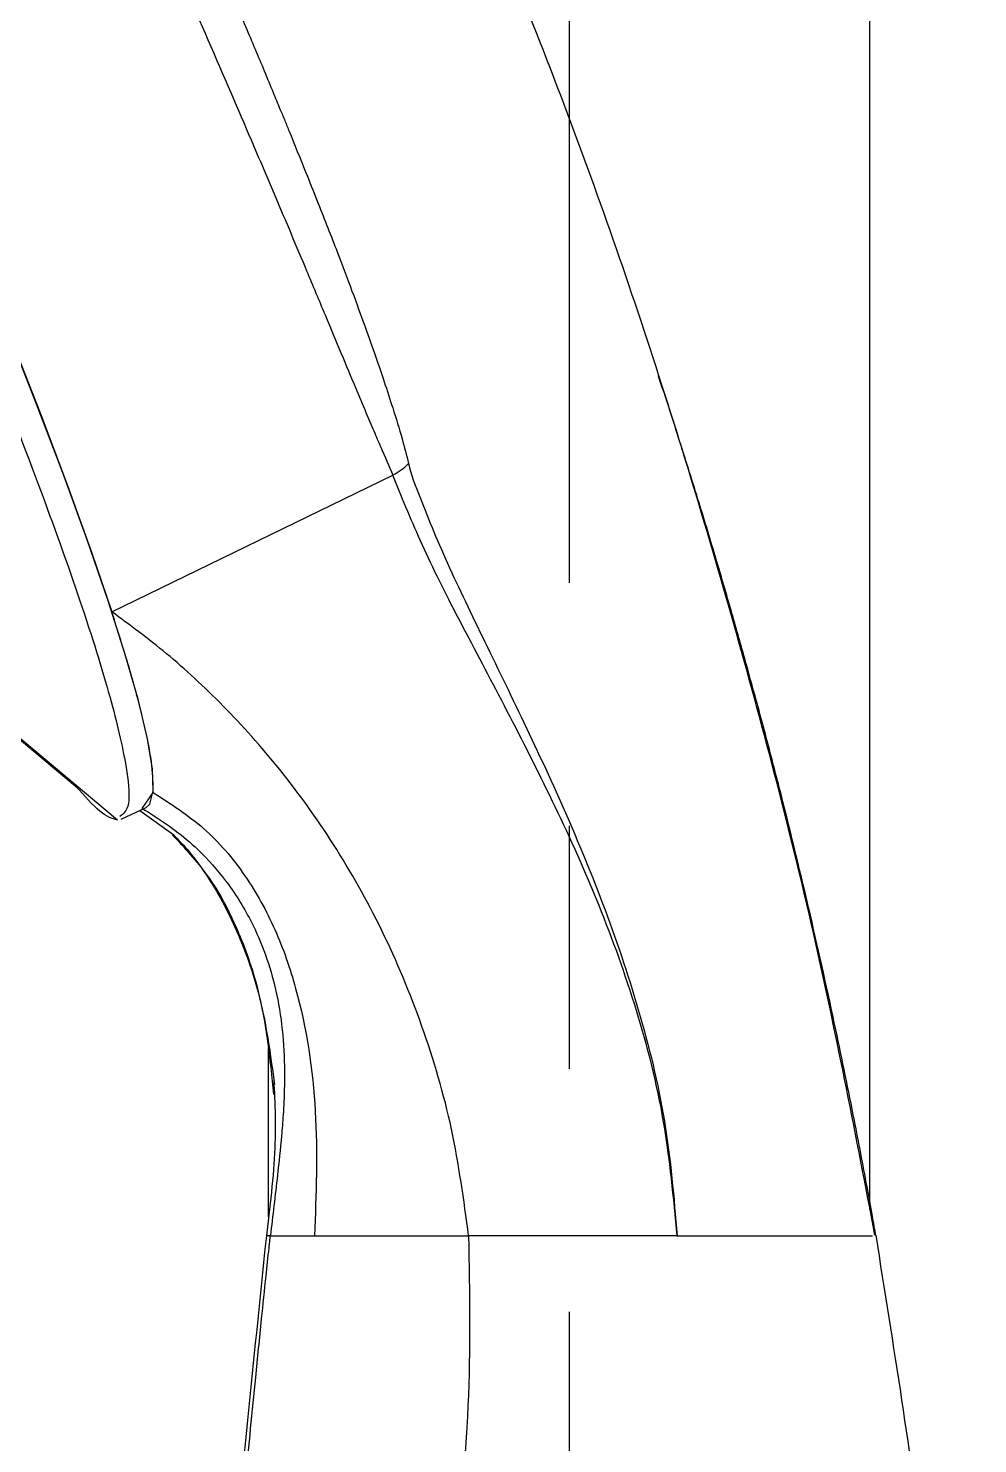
# Model space of a CAD drawing. Header units: millimetres. Extents: x 14183 to 14777, y -4239 to -3399.
# Drawn here: x 14656.47 to 14665.15, y -3757.37 to -3744.42 of the extents above; entities that cross this region are included whole.
import ezdxf

# ---------------------------------------------------------------- set-up
doc = ezdxf.new("R2010")
doc.units = ezdxf.units.MM
doc.header["$LTSCALE"] = 0.1
doc.linetypes.add('CENTER2', pattern=[28.575, 19.05, -3.175, 3.175, -3.175])
doc.linetypes.add('HIDDENX2', pattern=[19.05, 12.7, -6.35])
doc.layers.get('0').update_dxf_attribs({"lineweight": 15})
doc.layers.add('HIDDEN', color=8, linetype='HIDDENX2')

msp = doc.modelspace()

# ---------------------------------------------------------------- linework, layer by layer
at = {"linetype": 'Continuous', "lineweight": 25}
for p, q in [((14664.164, -3755.228), (14664.164, -3732.524)), ((14657.234, -3749.758), (14659.804, -3748.509)), ((14659.861, -3748.652), (14659.804, -3748.509)), ((14656.2, -3750.764), (14656.919, -3751.367)), ((14657.286, -3751.664), (14656.323, -3750.856)), ((14657.513, -3751.557), (14657.611, -3751.411)), ((14657.319, -3751.656), (14657.547, -3751.55)), ((14657.49, -3751.577), (14657.8, -3751.799)), ((14658.664, -3753.743), (14658.664, -3755.289)), ((14658.684, -3755.465), (14658.654, -3755.465)), ((14664.179, -3755.465), (14664.187, -3755.465))]:
    msp.add_line(p, q, dxfattribs=at)
at = {"linetype": 'Continuous', "lineweight": 25, "flags": 128}
for points in [[(14657.547, -3751.55), (14657.582, -3751.517), (14657.613, -3751.397), (14657.605, -3751.198), (14657.56, -3750.922), (14657.477, -3750.571), (14657.357, -3750.148), (14657.201, -3749.657), (14657.01, -3749.102), (14656.787, -3748.488), (14656.532, -3747.82), (14656.249, -3747.103), (14655.939, -3746.344), (14655.605, -3745.55), (14655.25, -3744.726), (14654.878, -3743.881)], [(14654.93, -3743.997), (14655.303, -3744.847), (14655.657, -3745.672), (14655.99, -3746.468), (14656.298, -3747.225), (14656.578, -3747.939), (14656.83, -3748.603), (14657.049, -3749.212), (14657.234, -3749.759)]]:
    msp.add_lwpolyline(points, dxfattribs=at)
at = {"linetype": 'Continuous', "lineweight": 25}
for points, knots in [([(14648.556, -3732.856), (14648.605, -3732.872), (14648.703, -3732.903), (14648.964, -3733.179), (14649.337, -3733.68), (14649.839, -3734.463), (14650.433, -3735.475), (14651.093, -3736.669), (14651.81, -3738.034), (14652.552, -3739.506), (14653.312, -3741.069), (14654.054, -3742.652), (14654.771, -3744.238), (14655.428, -3745.755), (14656.02, -3747.185), (14656.519, -3748.463), (14656.922, -3749.575), (14657.208, -3750.472), (14657.369, -3751.136), (14657.414, -3751.552), (14657.34, -3751.607), (14657.307, -3751.631)], [0, 0, 0, 0, 0.04229, 0.08533, 0.138911, 0.194045, 0.247626, 0.302761, 0.356342, 0.411476, 0.465057, 0.520191, 0.573772, 0.628906, 0.682487, 0.737622, 0.791202, 0.846337, 0.899918, 0.955052, 1, 1, 1, 1]), ([(14664.211, -3755.459), (14664.039, -3754.563), (14663.689, -3752.736), (14662.983, -3750.028), (14662.177, -3747.344), (14661.239, -3744.701), (14660.139, -3742.1), (14659.335, -3740.386), (14658.934, -3739.529)], [0, 0, 0, 0, 0.161231, 0.328897, 0.496566, 0.664358, 0.832208, 1, 1, 1, 1]), ([(14656.87, -3740.841), (14656.903, -3740.914), (14656.972, -3741.061), (14657.074, -3741.282), (14657.177, -3741.506), (14657.28, -3741.733), (14657.384, -3741.962), (14657.489, -3742.194), (14657.593, -3742.427), (14657.724, -3742.718), (14657.87, -3743.048), (14658.034, -3743.424), (14658.199, -3743.801), (14658.37, -3744.203), (14658.544, -3744.61), (14658.676, -3744.928), (14658.763, -3745.141), (14658.812, -3745.256), (14658.891, -3745.453), (14658.992, -3745.7), (14659.136, -3746.062), (14659.28, -3746.428), (14659.426, -3746.813), (14659.546, -3747.141), (14659.644, -3747.416), (14659.728, -3747.662), (14659.809, -3747.913), (14659.886, -3748.162), (14659.929, -3748.328), (14659.948, -3748.403)], [0, 0, 0, 0, 0.025218, 0.050773, 0.076667, 0.102897, 0.129466, 0.156372, 0.183616, 0.211199, 0.258773, 0.300472, 0.345268, 0.395425, 0.447525, 0.497663, 0.51622, 0.529489, 0.542856, 0.592793, 0.628097, 0.690179, 0.74573, 0.794746, 0.837227, 0.873175, 0.912167, 0.960366, 1, 1, 1, 1]), ([(14656.529, -3741.01), (14656.775, -3741.545), (14657.27, -3742.618), (14657.883, -3743.998), (14658.364, -3745.104), (14658.716, -3745.93), (14658.982, -3746.56), (14659.181, -3747.036), (14659.329, -3747.391), (14659.453, -3747.687), (14659.551, -3747.921), (14659.628, -3748.101), (14659.711, -3748.294), (14659.767, -3748.425), (14659.804, -3748.509)], [0, 0, 0, 0, 0.182034, 0.364993, 0.484568, 0.592332, 0.688285, 0.747635, 0.802681, 0.853427, 0.89263, 0.922646, 0.949828, 1, 1, 1, 1]), ([(14664.219, -3755.465), (14664.209, -3755.406), (14664.182, -3755.256), (14664.118, -3754.904), (14664.01, -3754.335), (14663.84, -3753.506), (14663.619, -3752.511), (14663.404, -3751.625), (14663.235, -3750.974), (14663.124, -3750.56), (14663.017, -3750.171), (14662.895, -3749.74), (14662.756, -3749.265), (14662.6, -3748.748), (14662.423, -3748.19), (14662.3, -3747.801), (14662.23, -3747.6), (14662.23, -3747.597)], [0, 0, 0, 0, 0.022347, 0.056133, 0.132143, 0.236276, 0.368532, 0.508456, 0.572998, 0.617029, 0.666669, 0.721923, 0.782789, 0.849267, 0.921358, 0.999063, 1, 1, 1, 1]), ([(14659.804, -3748.509), (14659.83, -3748.494), (14659.883, -3748.464), (14659.926, -3748.423), (14659.948, -3748.403)], [0, 0, 0, 0, 0.500013, 1, 1, 1, 1]), ([(14659.948, -3748.403), (14659.954, -3748.43), (14659.966, -3748.484), (14659.984, -3748.535), (14659.993, -3748.561)], [0, 0, 0, 0, 0.500144, 1, 1, 1, 1]), ([(14662.402, -3755.465), (14662.37, -3755.116), (14662.306, -3754.417), (14662.045, -3753.397), (14661.698, -3752.433), (14661.293, -3751.536), (14660.872, -3750.707), (14660.47, -3749.948), (14660.111, -3749.253), (14659.944, -3748.853), (14659.861, -3748.652)], [0, 0, 0, 0, 0.124913, 0.249895, 0.374804, 0.499887, 0.62494, 0.749965, 0.874991, 1, 1, 1, 1]), ([(14659.993, -3748.561), (14660.072, -3748.765), (14660.23, -3749.174), (14660.57, -3749.883), (14660.95, -3750.658), (14661.347, -3751.504), (14661.73, -3752.416), (14662.06, -3753.389), (14662.314, -3754.414), (14662.373, -3755.115), (14662.402, -3755.465)], [0, 0, 0, 0, 0.1250091, 0.2500347, 0.3750604, 0.5000977, 0.6251522, 0.7500992, 0.8750593, 1, 1, 1, 1]), ([(14660.496, -3755.465), (14660.452, -3755.138), (14660.364, -3754.484), (14660.084, -3753.54), (14659.716, -3752.659), (14659.269, -3751.87), (14658.774, -3751.184), (14658.254, -3750.605), (14657.73, -3750.122), (14657.399, -3749.88), (14657.234, -3749.758)], [0, 0, 0, 0, 0.124954, 0.249904, 0.374868, 0.499842, 0.624788, 0.749867, 0.874916, 1, 1, 1, 1]), ([(14657.611, -3751.411), (14657.612, -3751.337), (14657.613, -3751.19), (14657.542, -3750.821), (14657.423, -3750.356), (14657.297, -3749.958), (14657.234, -3749.759)], [0, 0, 0, 0, 0.250003, 0.500006, 0.750007, 1, 1, 1, 1]), ([(14657.286, -3751.664), (14657.239, -3751.65), (14657.147, -3751.625), (14656.985, -3751.442), (14656.906, -3751.353)], [0, 0, 0, 0, 0.513793, 1, 1, 1, 1]), ([(14657.611, -3751.411), (14657.772, -3751.513), (14658.092, -3751.719), (14658.464, -3752.159), (14658.74, -3752.659), (14658.988, -3753.38), (14659.129, -3754.327), (14659.102, -3755.085), (14659.088, -3755.465)], [0, 0, 0, 0, 0.124891, 0.24981, 0.374806, 0.499876, 0.749808, 1, 1, 1, 1]), ([(14657.513, -3751.557), (14657.662, -3751.652), (14657.817, -3751.75), (14657.987, -3751.901), (14658.117, -3752.024), (14658.323, -3752.265), (14658.576, -3752.689), (14658.777, -3753.279), (14658.819, -3753.831), (14658.81, -3754.201), (14658.8, -3754.382), (14658.782, -3754.609), (14658.742, -3754.977), (14658.706, -3755.281), (14658.684, -3755.465)], [0, 0, 0, 0, 0.120671, 0.125036, 0.156757, 0.243047, 0.341859, 0.493051, 0.665779, 0.717728, 0.746324, 0.790207, 0.873245, 1, 1, 1, 1]), ([(14657.789, -3751.789), (14657.841, -3751.842), (14657.943, -3751.947), (14658.158, -3752.238), (14658.405, -3752.701), (14658.624, -3753.352), (14658.688, -3753.831), (14658.721, -3754.083)], [0, 0, 0, 0, 0.106791, 0.211776, 0.439175, 0.704178, 1, 1, 1, 1]), ([(14658.716, -3754.174), (14658.683, -3753.847), (14658.63, -3753.33), (14658.395, -3752.663), (14658.144, -3752.176), (14657.902, -3751.919), (14657.79, -3751.8)], [0, 0, 0, 0, 0.37617, 0.59417, 0.812039, 1, 1, 1, 1]), ([(14658.713, -3754.003), (14658.724, -3754.213), (14658.746, -3754.647), (14658.679, -3755.205), (14658.644, -3755.492)], [0, 0, 0, 0, 0.485828, 1, 1, 1, 1]), ([(14658.647, -3755.465), (14658.58, -3756.12), (14658.455, -3757.324), (14658.298, -3758.977), (14658.183, -3760.319), (14658.102, -3761.35), (14658.043, -3762.162), (14657.991, -3762.91), (14657.938, -3763.75), (14657.87, -3764.902), (14657.795, -3766.395), (14657.723, -3768.207), (14657.669, -3770.158), (14657.636, -3772.162), (14657.635, -3773.515), (14657.634, -3774.187)], [0, 0, 0, 0, 0.105196, 0.19371, 0.26552, 0.320633, 0.35906, 0.395828, 0.440453, 0.493739, 0.580344, 0.679527, 0.78368, 0.892507, 1, 1, 1, 1]), ([(14657.679, -3774.187), (14657.684, -3773.209), (14657.693, -3771.336), (14657.761, -3768.649), (14657.856, -3766.211), (14657.971, -3764.022), (14658.095, -3762.083), (14658.221, -3760.396), (14658.341, -3758.961), (14658.45, -3757.777), (14658.536, -3756.893), (14658.599, -3756.272), (14658.64, -3755.878), (14658.665, -3755.637), (14658.679, -3755.515), (14658.683, -3755.478), (14658.684, -3755.465)], [0, 0, 0, 0, 0.156347, 0.299644, 0.429772, 0.546645, 0.650201, 0.740398, 0.817205, 0.880605, 0.930589, 0.959269, 0.980397, 0.993974, 0.997931, 1, 1, 1, 1]), ([(14658.684, -3755.465), (14658.724, -3755.465), (14658.803, -3755.465), (14658.993, -3755.465), (14659.088, -3755.465)], [0, 0, 0, 0, 0.499999, 1, 1, 1, 1]), ([(14659.088, -3755.465), (14659.149, -3755.465), (14659.272, -3755.465), (14659.617, -3755.465), (14660.038, -3755.465), (14660.343, -3755.465), (14660.496, -3755.465)], [0, 0, 0, 0, 0.250007, 0.500014, 0.750015, 1, 1, 1, 1]), ([(14660.496, -3755.465), (14660.505, -3755.984), (14660.523, -3757.022), (14660.352, -3758.572), (14660.25, -3760.127), (14660.144, -3761.683), (14660.055, -3763.241), (14659.924, -3765.841), (14659.793, -3769.489), (14659.773, -3772.62), (14659.764, -3774.186)], [0, 0, 0, 0, 0.083093, 0.166331, 0.249579, 0.332841, 0.416121, 0.499426, 0.749521, 1, 1, 1, 1]), ([(14662.402, -3755.465), (14662.092, -3755.465), (14661.472, -3755.465), (14660.821, -3755.465), (14660.496, -3755.465)], [0, 0, 0, 0, 0.500117, 1, 1, 1, 1]), ([(14662.402, -3755.465), (14662.68, -3755.465), (14663.236, -3755.465), (14663.831, -3755.465), (14664.162, -3755.465), (14664.175, -3755.465), (14664.179, -3755.465)], [0, 0, 0, 0, 0.2955719, 0.5910538, 0.8865189, 1, 1, 1, 1]), ([(14665.15, -3774.187), (14665.144, -3772.619), (14665.131, -3769.478), (14665.093, -3765.286), (14664.982, -3761.613), (14664.708, -3758.505), (14664.381, -3756.463), (14664.221, -3755.46)], [0, 0, 0, 0, 0.250564, 0.501896, 0.66973, 0.837695, 1, 1, 1, 1])]:
    msp.add_open_spline(points, degree=3, knots=knots, dxfattribs=at)
at = {"layer": 'HIDDEN', "color": 1, "linetype": 'CENTER2', "ltscale": 7}
msp.add_line((14661.414, -3636.147), (14661.414, -3912.231), dxfattribs=at)

doc.saveas('drawing.dxf')
